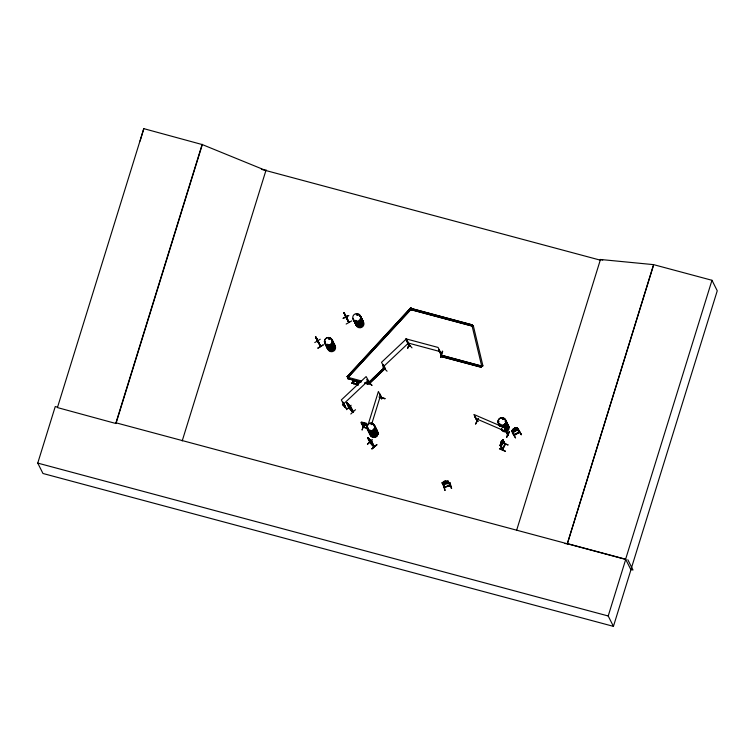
<?xml version="1.0" encoding="UTF-8"?>
<svg xmlns="http://www.w3.org/2000/svg" width="755" height="755" viewBox="0 0 755 755"><rect width="100%" height="100%" fill="white"/><g stroke="black" fill="none" stroke-linecap="round" stroke-linejoin="round"><path stroke-width="1.13" d="M502.688 439.655L503.349 442.147L500.754 446.658L500.065 445.28L502.773 439.693L502.33 440.127M500.32 424.876L500.518 424.272M503.604 418.789L502.792 419.091M369.903 442.279L370.394 442.817L367.893 437.607L372.055 442.09L372.574 443.506M368.298 437.985L370.318 439.91L371.573 442.439M369.176 438.938L368.638 438.438L371.8 442.26M505.35 451.065L499.555 448.527M381.549 398.697L381.709 397.932M381.907 398.121L381.794 398.8L379.671 393.987L381.954 398.064M381.992 398.272L381.577 398.744L381.785 398.083M349.244 407.643L348.744 407.653M349.339 407.86L346.8 402.651L350.886 407.058M370.441 442.383L370.007 442.015M373.668 446.205L371.658 442.204M373.923 446.054L374.253 446.422M327.075 344.525L327.566 344.374M328.925 339.137L329.114 338.032M327.198 344.469L327.661 344.771L327.189 344.289M329.605 338.353L329.208 338.986L328.963 338.297M328.718 347.791L329.199 347.829M355.473 320.677L356.096 320.45M356.058 320.45L355.501 320.45M357.011 314.703L357.483 314.127L358.219 314.552M357.058 314.826L357.766 315.288L358.191 314.693M369.922 430.312L369.601 429.916L370.129 430.331M371.281 424.102L371.866 424.593L371.771 423.791M512.305 430.142L511.748 430.737L514.193 435.409L514.542 434.71M514.58 434.955L512.475 430.737L511.966 431.02L512.475 430.737M516.939 428.245L517.543 428.151L516.939 428.245L519.157 432.634L519.459 431.964M519.506 432.068C507.03 440.722 519.176 430.161 519.61 432.389L513.976 435.022M500.093 445.224L502.396 449.782L502.905 449.253L500.773 445.129L500.329 445.563L502.632 449.857L505.265 444.223L502.773 439.693M504.717 444.638L504.963 443.902L502.386 449.631M505.189 444.072L502.415 449.716M505.218 444.27L502.924 439.957L504.746 444.695M500.159 445.252L500.367 444.459M381.86 398.687L379.888 394.044M379.822 397.574L385.031 398.574L378.934 396.998M407.389 341.628L406.907 341.279L409.399 345.828M409.191 343.421L407.653 348.433L409.465 343.431M407.851 343.487L409.078 345.384M438.721 350.027C442.694 354.708 441.269 356.653 438.721 350.027L439.268 350.169M440.571 357.228L442.317 351.15M440.873 357.323L442.685 351.311M565.014 543.534L567.326 543.77L653.575 264.637L711.974 280.284L625.621 559.219L630.944 569.798L613.428 626.357L42.969 473.489L37.75 463.098L55.257 406.539L57.512 407.143M143.79 128.643L57.437 407.577L115.977 423.527L202.331 144.592L143.79 128.643L140.1 141.053M115.826 423.225L202.18 144.29M182.2 440.929L266.109 169.884M360.078 381.954L347.687 378.632L347.989 377.34L411.664 308.531L472.526 324.952L411.73 308.653L410.758 307.729L347.149 376.669L348.055 377.462L411.73 308.653L410.758 307.729M364.58 383.162L367.959 384.059L368.251 382.766M367.959 384.059L369.931 381.36M361.796 423.725L361.409 421.998L366.09 423.253L367.694 425.386L366.09 423.253M363.834 427.481L361.343 422.923L367.355 424.593M363.844 427.443L361.89 423.074L364.042 427.245M362.466 424.121L361.711 423.781L367.081 425.376M363.948 424.074L362.07 430.067L364.203 424.14M363.41 427.368L363.382 426.905M364.08 424.942L366.071 425.48L364.439 424.131L363.032 424.159L363.986 423.904L362.372 422.951L365.826 423.876L364.807 424.121L366.647 425.027L364.967 423.395L362.315 423.045L363.882 424.433M366.741 424.367L367.289 424.518M368.506 423.432L378.406 391.468L381.681 398.187M371.96 423.177L380.492 395.62M411.305 309.692L472.101 325.981L473.366 325.801L472.168 326.113L411.371 309.824L411.664 308.531M411.371 309.824L411.73 308.653M472.46 324.82L472.101 325.981L481.718 366.156L481.36 367.326L440.826 356.464L441.118 355.161L481.652 366.024L482.917 365.845L481.718 366.156L441.118 355.161M481.36 367.326L481.718 366.156M516.552 530.529L600.461 259.484L653.575 264.637M567.326 543.77L653.33 265.958M613.428 626.357L608.209 615.976L625.716 559.417L116.185 422.866M630.897 569.714L717.25 290.779L711.974 280.284M600.461 259.484L600.253 260.145L261.372 169.328M500.914 443.251L501.018 445.242L502.481 442.968L502.235 440.665L501.716 441.439M503.774 419.053L503.113 419.525M352.868 411.777L352.821 411.23M374.263 446.507L370.12 442.09M499.451 448.914L505.246 451.311M342.761 402.613C344.525 404.623 345.497 407.549 344.573 406.511M367.128 379.661C367.374 382.445 373.197 388.561 366.128 376.585L341.345 399.933L344.893 406.803M385.05 368.959L385.465 368.582M385.125 369.11L385.437 368.544L383.229 364.429L382.813 364.825L385.003 369.186L381.539 362.306L406.322 338.957L409.833 345.884L409.408 346.243L405.633 338.75L438.06 347.442L441.486 354.133L440.892 353.963M409.899 345.781L409.144 345.932L409.654 345.441M517.581 429.878L517.939 429.038M384.956 398.81L379.812 397.489M317.968 341.43L317.421 340.977M318.006 341.534L317.732 340.949C324.055 352.878 318.431 342.496 318.393 342.289M346.3 317.468L343.893 312.598L347.092 318.374M348.499 321.923C349.773 324.603 345.969 315.986 346.772 318.374M328.699 338.448L329.454 338.202L329.444 338.967M329.793 338.74L329.076 339.137M329.322 347.932L328.736 347.781M357.228 314.439L357.426 315.024M445.95 481.501L448.102 480.992L450.442 485.72L444.44 487.202M450.405 485.776C450.537 483.908 442.694 488.315 444.789 486.928L444.931 486.947M449.763 485.503L450.461 485.474L444.393 487.286M500.527 445.648L500.773 445.129M504.944 444.77L503.123 440.042M502.207 442.808L508.172 444.988L502.377 442.59M475.065 417.194L477.736 421.592L475.159 416.996L477.83 421.394L477.188 421.12M475.48 423.942L478.481 418.364L475.716 424.036M477.604 421.413L477.113 421.281M507.888 434.238L507.322 434.427C500.405 419.374 513.759 446.498 505.293 429.982M500.98 443.355L501.801 441.609M502.283 442.562L501.462 444.308L500.631 442.675M509.21 431.539L506.577 437.343L509.332 431.652M509.568 431.756L506.577 437.343M448.81 482.426L448.385 483.115C448.206 484.399 440.637 484.087 443.751 484.465M500.329 424.839L500.82 424.716M320.082 345.781L320.658 346.205M320.158 345.932L320.488 346.441L317.496 341.269M345.847 317.251L348.725 322.338M344.705 406.52L345.195 406.247M368.94 383.502L369.412 383.115L369.016 383.71M519.591 432.2L517.439 427.962M502.603 449.253L500.565 445.044M409.795 345.677L407.455 341.42M371.432 424.112A4.049 3.898 -26.7 0 1 372.47 424.244A4.049 3.898 -26.7 0 0 371.403 424.046L371.677 423.81M372.149 424.508L371.158 424.508M342.477 404.482L346.913 408.927L342.477 404.595M382.681 366.855L387.06 371.215M347.149 376.669L410.824 307.861M409.446 345.677L408.983 345.686M382.964 364.976L383.229 364.429M407.332 342.034C407.332 340.307 408.342 345.696 409.493 346.168M367.487 381.039L371.79 385.484M344.856 406.766L345.243 406.171M366.977 379.51L369.167 383.861L369.639 383.446M411.994 347.857L408.587 343.978M343.431 404.085L368.214 380.746M383.634 366.458L408.417 343.11M368.242 382.766L383.729 368.176L384.569 369.035L369.148 383.748L368.242 382.766L365.996 382.162M372.375 379.057L383.729 368.176M348.81 407.681L346.856 403.312L351.207 407.709M347.253 403.708L346.696 403.463M347.253 404.133L351.113 408.144M384.569 369.035L369.186 383.7M348.772 405.765L347.583 403.897L350.103 406.926M351.103 405.246L346.498 409.682M349.103 407.86L348.885 407.256M352.642 411.626C345.243 397.111 359.927 422.102 348.706 407.558M351.103 407.625L350.556 407.379M351.519 408.474L351.084 408.106M350.792 414.004L355.482 409.71M502.887 418.525L502.641 419.214M367.874 438.211L368.421 438.466L367.874 438.211C368.808 442.543 380.133 455.256 370.101 439.721M372.121 439.844L367.572 444.317M367.421 444.157L372.139 439.854M370.252 442.77L374.216 446.46M371.922 448.904L376.849 444.837M444.997 487.352L442.855 482.964L442.364 483.332L442.855 482.964M368.884 438.476L370.261 441.014M369.27 440.08L368.582 438.976L369.289 440.099M372.055 442.09L370.545 440.363M353.208 382.436L351.575 383.351L353.161 382.351L354.076 384.021L353.161 382.351M355.482 384.314L357.106 383.408L355.982 384.531C353.868 384.531 359.852 381.266 355.52 384.408M353.397 381.7L354.576 380.652C356.7 380.643 350.65 383.955 355.039 380.775L353.434 381.785L352.51 380.095L353.066 382.058L351.575 383.351M358.984 381.832L357.379 382.842L358.568 381.794C359.852 382.228 355.511 383.531 358.021 385.078L357.493 384.861L358.021 385.078M513.532 429.463L512.702 430.142L513.173 431.096L516.014 430.039L516.722 429.114L516.241 428.161L515.24 428.5L514.985 427.991M372.017 385.248L367.383 381.02M409.587 345.639C409.116 346.375 410.088 345.224 408.936 345.412M345.12 406.218L343.025 402.056M512.249 432.766L515.561 437.985L512.494 432.53M408.851 345.261L409.418 345.375M409.455 345.799L408.804 345.507M363.363 427.056L366.883 428M444.308 487.362L442.015 482.747L443.94 481.973M442.732 482.445L442.034 482.785M345.847 317.298L344.006 313.004L346.205 317.808M348.725 315.543L342.996 318.421L348.697 315.486M315.439 337.023L317.836 341.722M346.168 324.055L351.736 320.884M320.233 339.231L314.76 342.572M317.817 348.008L323.376 344.808L317.978 348.281M515.325 428.68L515.807 429.633L514.098 430.586L513.202 428.963L515.033 427.943L515.278 428.566M515.07 428L513.202 428.963M517.543 429.812L513.324 432.171L512.437 432.115L511.748 430.737M518.204 429.435L521.46 434.691L518.411 429.321M513.324 432.275L517.6 429.812M344.516 314.005L347.536 319.261M345.696 315.986L349.084 322.479L346.073 317.053M346.772 317.94L346.507 317.44M317.723 341.071L315.514 336.503L318.025 341.619M316.147 337.91L319.072 343.081M317.327 339.892L317.94 340.873M318.053 341.062L318.402 341.845L315.713 336.985L319.044 343.176M500.603 424.772L500.603 424.272M443.997 482.049L443.138 482.445L443.619 483.398L444.827 483.521L447.507 482.266L447.026 481.312L445.931 481.435M477.113 420.969L473.885 414.467L504.548 427.679L507.964 434.389M445.148 490.288L443.421 484.455M444.865 490.467L443.194 484.521M521.12 434.767L518.09 429.406M357.823 314.382L357.285 314.892M346.8 402.651L349.084 408.011M447.753 481.501C448.083 480.482 449.404 485.994 449.905 485.748M449.725 482.568L451.292 488.457M446.96 483.474L445.733 480.888L443.723 481.473L445.044 484.021M444.119 482.181L446.026 481.605M444.62 483.106L446.498 482.558M503.321 419.289L502.915 419.214M500.82 446.686L503.443 442.147L503.396 441.033M516.524 427.792L517.222 427.613L517.883 429.076M517.194 427.707L512.305 430.199L516.543 427.755M449.952 482.502L451.66 488.428M357.474 315.061L358.021 314.542M349.15 408.011L352.887 411.758M448.055 481.086L442.694 482.436M348.744 321.885L346.687 317.78M512.409 432.058L513.362 432.228M630.972 569.487L633.02 570.034L627.849 559.738M600.385 259.465L602.735 260.098M407.728 342.902L440.146 351.594M481.294 367.194L440.826 356.464M347.083 376.547L347.989 377.34L361.494 380.954M361.135 382.124L347.687 378.632M364.514 383.03L367.893 383.936M357.011 383.115L356.454 381.152L357.379 382.842L356.945 381.284M356.992 381.369L356.454 381.152M361.277 423.13L361.824 423.281M364.136 424.942L365.996 425.442M363.429 426.915L367.77 428.151M367.76 428.462L363.306 427.302L361.041 422.347M567.231 543.572L625.621 559.219M37.75 463.098L608.209 615.976M503.387 418.657L503.802 418.77M202.331 144.592L265.911 170.536M505.199 430.18L505.718 430.407M477.245 420.988L477.726 421.309M500.659 442.741L501.537 440.873L502.745 443.478M475.98 418.619L506.633 431.832M383.795 368.308L384.635 369.157M346.743 402.698L350.084 406.096M348.942 407.332L353.161 411.588M350.226 407.19L348.168 405.076L348.772 405.435C345.016 401.349 351.434 407.464 349.367 406.03L350.565 407.521M369.818 440.137L371.111 441.515M369.308 439.995L372.583 443.496M376.839 444.818L371.894 448.876L376.651 444.61M349.414 405.567L350.811 407.653L348.819 405.718M353.198 411.683L350.839 407.011M374.216 446.365L372.017 442.043M318.138 341.354L318.421 341.826M344.818 314.259L344.412 313.542L346.3 317.034M316.043 337.457L316.449 338.164M343.808 313.117L344.082 313.599M344.893 314.495L345.582 315.675M316.524 338.41L317.223 339.703M316.741 338.665L320.63 346.092M316.222 337.872L316.817 339.014M514.721 428.245L513.617 428.868M501.348 441.326L500.829 442.449M438.778 349.82L440.939 353.963M445.384 481.105L444.176 481.464M353 380.227L352.51 380.095M365.722 424.999L365.977 425.509M365.618 425.273L364.429 424.952M363.816 424.433L364.118 425.008M367.893 437.607L370.554 442.666M318.714 342.289L319.167 343.176M348.291 404.623L348.772 405.577M353.529 382.087L354.076 384.021M357.106 383.408L357.53 384.946M473.309 325.679L482.917 365.845M331.587 340.279A3.983 3.832 -26.7 0 1 331.351 346.97A3.983 3.832 -26.7 0 1 325.537 343.6M331.587 340.156A4.049 3.898 -26.7 0 1 331.351 346.96A4.049 3.898 -26.7 0 1 325.443 343.534M332.87 341.864A3.983 3.832 -26.7 0 1 331.37 348.159A3.983 3.832 -26.7 0 1 326.028 344.573M332.832 341.788A3.983 3.832 -26.7 0 1 331.332 348.093A3.983 3.832 -26.7 0 1 325.99 344.497M331.011 339.014A4.049 3.898 -26.7 0 1 332.464 344.082A4.049 3.898 -26.7 0 1 327.377 346.092A4.049 3.898 -26.7 0 1 325.037 341.373M329.02 338.476A4.049 3.898 -26.7 0 1 330.058 338.618M331.492 340.08A3.983 3.832 -26.7 0 1 331.256 346.781A3.983 3.832 -26.7 0 1 325.443 343.412M331.804 339.75A3.983 3.832 -26.7 0 1 330.303 346.054A3.983 3.832 -26.7 0 1 324.961 342.459M329.048 338.608A3.983 3.832 -26.7 0 1 330.067 338.74M330.916 338.938A3.983 3.832 -26.7 0 1 332.342 343.931A3.983 3.832 -26.7 0 1 327.34 345.913A3.983 3.832 -26.7 0 1 325.037 341.269M328.954 338.41A3.983 3.832 -26.7 0 1 329.973 338.551M333.229 343.544A3.983 3.832 -26.7 0 1 334.663 348.536A3.983 3.832 -26.7 0 1 329.652 350.518A4.049 3.898 -26.7 0 1 327.226 345.733M327.349 345.875A3.983 3.832 -26.7 0 0 329.652 350.518A4.049 3.898 -26.7 0 0 334.654 348.433A4.049 3.898 -26.7 0 0 333.2 343.365A3.983 3.832 -26.7 0 1 334.569 348.338A3.983 3.832 -26.7 0 1 329.558 350.32A3.983 3.832 -26.7 0 1 327.255 345.677M335.116 345.922A3.983 3.832 -26.7 0 1 332.511 351.585A3.983 3.832 -26.7 0 1 327.661 347.838M333.719 344.507A3.983 3.832 -26.7 0 1 334.512 345.12M333.465 342.902A4.049 3.898 -26.7 0 1 331.936 349.31A3.983 3.832 -26.7 0 1 326.604 345.724M326.509 345.658A4.049 3.898 -26.7 0 0 331.936 349.31A3.983 3.832 -26.7 0 0 333.455 343.015M333.351 342.827A3.983 3.832 -26.7 0 1 332.323 348.904A3.983 3.832 -26.7 0 1 326.604 346.536M359.965 316.364A3.992 3.841 -26.7 0 1 360.163 322.791A3.992 3.841 -26.7 0 1 354.001 320.696M359.956 316.251A4.049 3.898 -26.7 0 1 360.163 322.762A4.049 3.898 -26.7 0 1 353.916 320.648M359.38 315.099A4.049 3.898 -26.7 0 1 359.144 321.904A3.992 3.841 -26.7 0 1 353.321 318.544M353.236 318.478A4.049 3.898 -26.7 0 0 359.144 321.904A3.992 3.841 -26.7 0 0 359.389 315.212M356.351 314.693A4.049 3.898 -26.7 0 1 358.427 314.703M359.871 316.166A3.992 3.841 -26.7 0 1 360.069 322.602A3.992 3.841 -26.7 0 1 353.906 320.507M360.088 315.637A3.992 3.841 -26.7 0 1 358.578 321.951A3.992 3.841 -26.7 0 1 353.227 318.355M356.294 314.627A3.992 3.841 -26.7 0 1 358.351 314.627M362.409 320.243A3.992 3.841 -26.7 0 1 360.899 326.556A3.992 3.841 -26.7 0 1 355.539 322.961M362.409 320.139A4.049 3.898 -26.7 0 1 360.881 326.547A4.049 3.898 -26.7 0 1 355.454 322.895A4.049 3.898 -26.7 0 0 360.852 326.481A4.049 3.898 -26.7 0 0 362.381 320.082M362.089 320.582A3.992 3.841 -26.7 0 1 361.853 327.302A3.992 3.841 -26.7 0 1 356.03 323.923M361.022 318.365A4.049 3.898 -26.7 0 1 360.786 325.169A4.049 3.898 -26.7 0 1 354.878 321.753A4.049 3.898 -26.7 0 0 360.758 325.112A4.049 3.898 -26.7 0 0 360.994 318.308A3.992 3.841 -26.7 0 1 360.692 324.999A3.992 3.841 -26.7 0 1 354.869 321.621M362.306 320.054A3.992 3.841 -26.7 0 1 360.796 326.368A3.992 3.841 -26.7 0 1 355.445 322.772M361.032 318.478A3.992 3.841 -26.7 0 1 362.466 323.48A3.992 3.841 -26.7 0 1 357.445 325.462A3.992 3.841 -26.7 0 1 355.133 320.809M374.801 426.528A3.983 3.832 -26.7 0 1 372.8 432.993A3.983 3.832 -26.7 0 1 368.119 428.236M367.996 428.094A4.049 3.898 -26.7 0 0 370.337 432.813A4.049 3.898 -26.7 0 0 375.424 430.794A4.049 3.898 -26.7 0 0 373.97 425.726A3.983 3.832 -26.7 0 1 375.339 430.709A3.983 3.832 -26.7 0 1 370.327 432.69A3.983 3.832 -26.7 0 1 368.025 428.047M374.489 426.877A3.983 3.832 -26.7 0 1 374.253 433.568A3.983 3.832 -26.7 0 1 368.44 430.199M374.235 425.273A4.049 3.898 -26.7 0 1 372.706 431.671A3.983 3.832 -26.7 0 1 367.374 428.094M374.225 425.376A3.983 3.832 -26.7 0 1 372.715 431.681A4.049 3.898 -26.7 0 1 367.279 428.019A4.049 3.898 -26.7 0 0 372.677 431.615A4.049 3.898 -26.7 0 0 374.206 425.207M374.131 425.188A3.983 3.832 -26.7 0 1 373.093 431.265A3.983 3.832 -26.7 0 1 367.383 428.897M371.375 424.046A3.983 3.832 -26.7 0 1 372.394 424.178M376.443 429.793A3.983 3.832 -26.7 0 1 374.942 436.097A3.983 3.832 -26.7 0 1 369.601 432.502M376.424 429.623A4.049 3.898 -26.7 0 1 374.395 436.192A4.049 3.898 -26.7 0 1 369.639 431.36M376.132 430.142A3.983 3.832 -26.7 0 1 375.896 436.834A3.983 3.832 -26.7 0 1 370.082 433.464A3.983 3.832 -26.7 0 0 375.858 436.767A3.983 3.832 -26.7 0 0 376.094 430.067A4.002 3.85 -26.7 0 1 375.877 436.805A4.002 3.85 -26.7 0 1 370.044 433.427M374.537 426.971A3.983 3.832 -26.7 0 1 374.301 433.672A3.983 3.832 -26.7 0 1 368.487 430.303M375.848 428.481A4.049 3.898 -26.7 0 1 374.32 434.88A4.049 3.898 -26.7 0 1 368.893 431.228A3.983 3.832 -26.7 0 0 374.263 434.757A3.983 3.832 -26.7 0 0 375.773 428.453M376.349 429.604A3.983 3.832 -26.7 0 1 374.839 435.899A3.983 3.832 -26.7 0 1 369.497 432.313M375.867 428.642A3.983 3.832 -26.7 0 1 374.357 434.946A3.983 3.832 -26.7 0 1 369.016 431.36M505.623 420.828A3.992 3.841 -26.7 0 1 504.397 427.462M499.801 426.16A3.992 3.841 -26.7 0 1 499.112 424.291M505.595 420.658A4.049 3.898 -26.7 0 1 502.283 427.613M499.697 426.065A4.049 3.898 -26.7 0 1 498.989 424.178M505.237 421.252A4.002 3.85 -26.7 0 1 504.887 428.425M505.199 421.205A3.983 3.832 -26.7 0 1 504.85 428.349M505.529 420.629A3.992 3.841 -26.7 0 1 502.254 427.5M499.706 425.971A3.992 3.841 -26.7 0 1 499.008 424.102M505.048 419.676A3.992 3.841 -26.7 0 1 502.811 426.556M500.791 426.264A3.992 3.841 -26.7 0 1 498.583 422.139M503.189 418.874A3.992 3.841 -26.7 0 1 504.18 419.157M507.266 424.093A3.992 3.841 -26.7 0 1 507.369 429.906A3.992 3.841 -26.7 0 1 501.443 429.425A3.983 3.832 -26.7 0 0 507.407 431.124A3.983 3.832 -26.7 0 0 507.709 424.989M501.367 429.397A4.049 3.898 -26.7 0 0 507.369 429.888A4.049 3.898 -26.7 0 0 507.266 423.98A4.049 3.898 -26.7 0 1 507.341 429.822A4.049 3.898 -26.7 0 1 501.339 429.331A3.992 3.841 -26.7 0 0 504.935 430.784M505.784 422.253A4.049 3.898 -26.7 0 1 504.397 429.755M502.349 429.453A4.049 3.898 -26.7 0 1 501.462 428.925M500.055 426.292A4.049 3.898 -26.7 0 1 500.112 425.273M507.171 423.895A3.992 3.841 -26.7 0 1 505.944 430.539M505.822 422.423A3.992 3.841 -26.7 0 1 505.463 429.586M502.434 429.529A3.992 3.841 -26.7 0 1 501.565 429.01M506.586 422.762A3.983 3.832 -26.7 0 1 504.359 429.623M500.084 426.226A3.983 3.832 -26.7 0 1 500.14 425.216M512.975 430.086L514.438 430.029L513.523 431.313L514.863 429.935L516.713 429.51L515.193 429.604L516.042 428.378L514.778 429.689L512.975 430.086M365.175 423.81L363.315 423.31L363.797 424.263L365.656 424.763L365.175 423.81M327.179 345.044A3.983 3.832 -26.7 0 0 332.181 340.335A3.983 3.832 -26.7 0 0 325.641 338.58A3.983 3.832 -26.7 0 0 327.179 345.044M327.236 345.129A3.973 3.822 -26.7 0 0 332.219 340.43A3.973 3.822 -26.7 0 0 325.698 338.684A3.973 3.822 -26.7 0 0 327.236 345.129M359.739 324.254A3.992 3.841 -26.7 0 0 361.249 317.94A3.973 3.822 -26.7 0 1 359.691 324.169A3.973 3.822 -26.7 0 1 354.378 320.592A3.992 3.841 -26.7 0 0 359.739 324.254M355.548 321.149A3.992 3.841 -26.7 0 0 360.569 316.42A3.992 3.841 -26.7 0 0 354.001 314.656A3.992 3.841 -26.7 0 0 355.548 321.149M369.591 430.68A3.983 3.832 -26.7 0 0 374.603 425.962A3.983 3.832 -26.7 0 0 368.053 424.206A3.983 3.832 -26.7 0 0 369.591 430.68M369.648 430.784A3.983 3.832 -26.7 0 0 374.659 426.065A3.983 3.832 -26.7 0 0 368.1 424.301A3.983 3.832 -26.7 0 0 369.648 430.784M499.631 424.244A4.002 3.85 -26.7 0 0 499.801 426.235A3.983 3.832 -26.7 0 1 499.621 424.178M501.197 425.395A4.002 3.85 -26.7 0 0 505.642 420.139A4.002 3.85 -26.7 0 0 498.876 419.138A4.002 3.85 -26.7 0 0 501.197 425.395A4.002 3.85 -26.7 0 0 505.661 420.167A4.002 3.85 -26.7 0 0 498.895 419.176A4.002 3.85 -26.7 0 0 501.216 425.433M506.426 422.828A4.049 3.898 -26.7 0 0 502.094 418.676A3.983 3.832 -26.7 0 1 506.331 422.753A3.983 3.832 -26.7 0 1 501.348 426.273A3.983 3.832 -26.7 0 1 498.81 420.979A4.049 3.898 -26.7 0 0 501.358 426.405A4.049 3.898 -26.7 0 0 506.426 422.828"/></g></svg>
